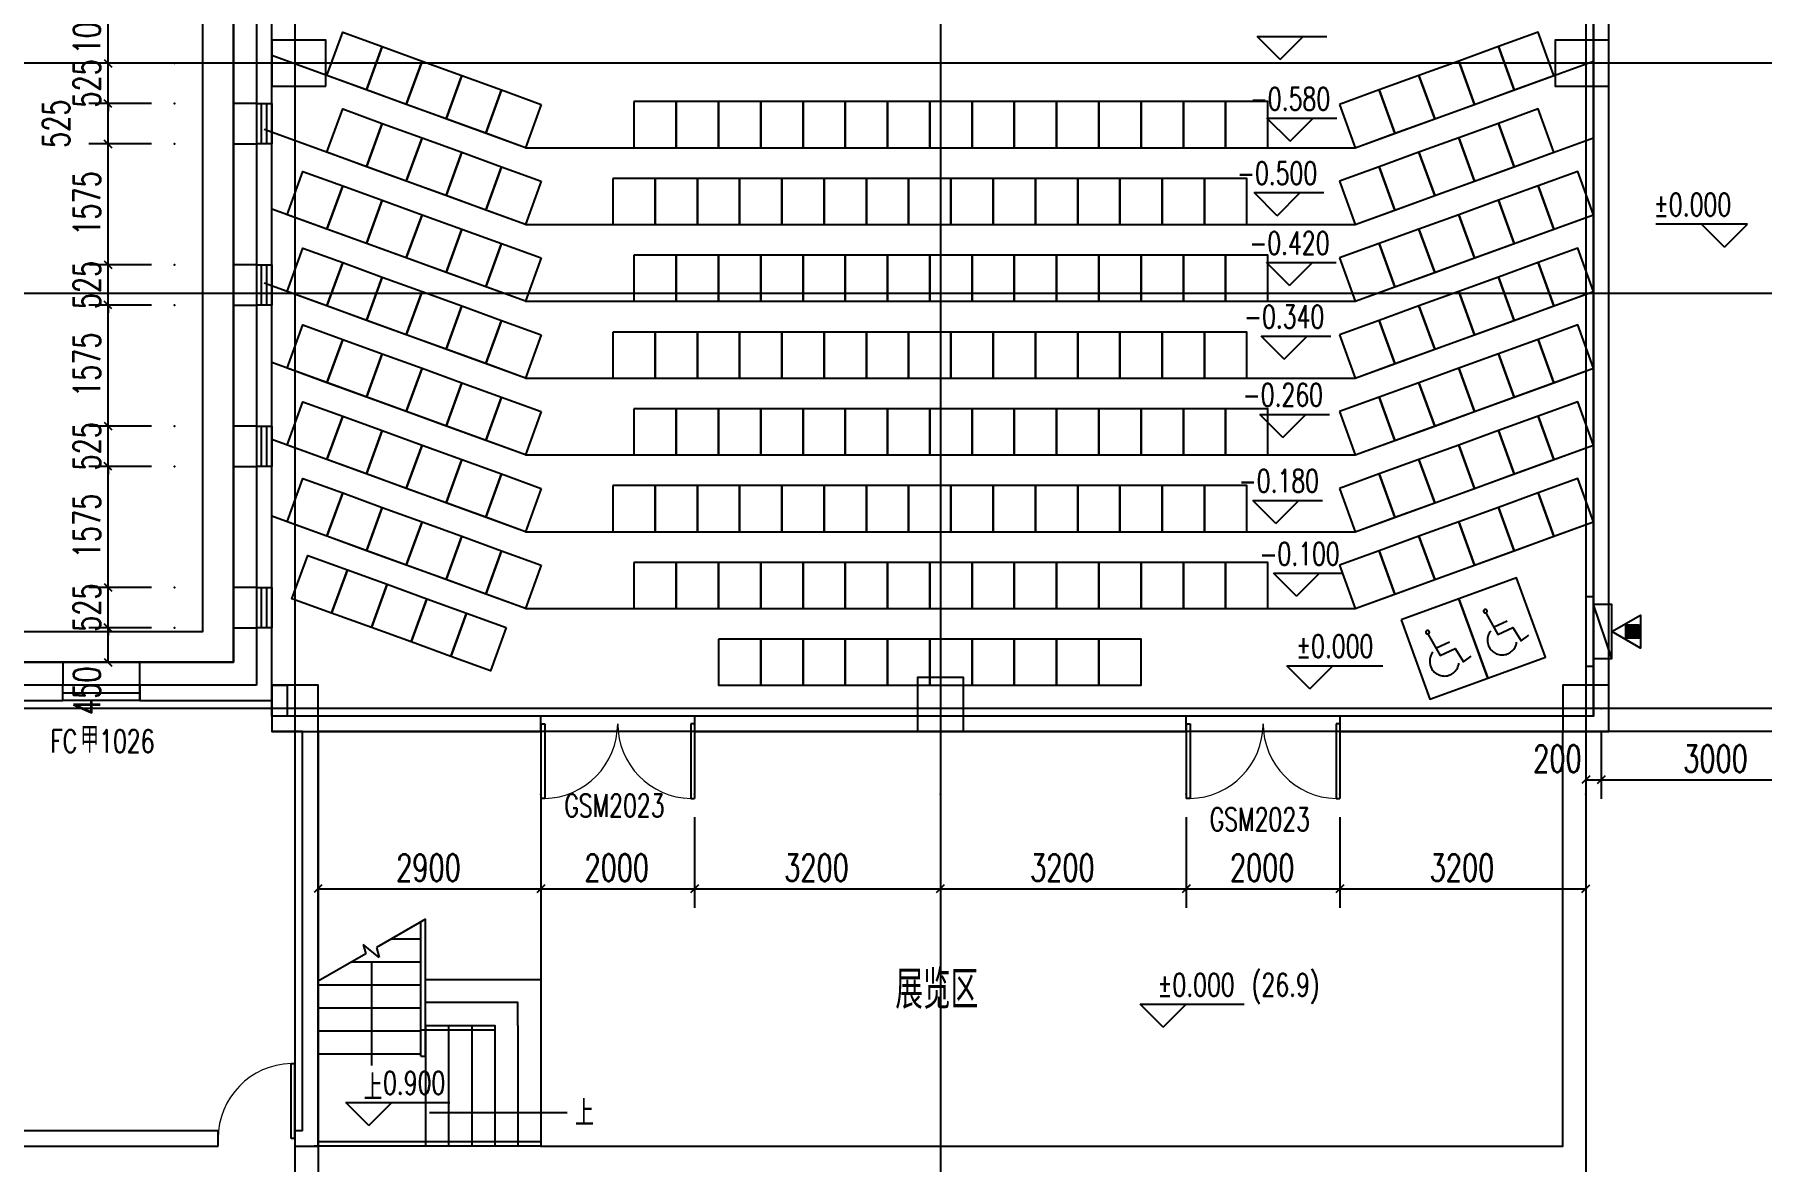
# Model space of a CAD drawing. Header units: inches. Extents: x -867 to 118033, y 723948 to 808048.
# Drawn here: x 55394 to 77869, y 747059 to 761733 of the extents above; entities that cross this region are included whole.
import ezdxf

# ---------------------------------------------------------------- set-up
doc = ezdxf.new("R2010")
doc.units = ezdxf.units.IN
doc.header["$MEASUREMENT"] = 0
for name, color, linetype in [('0-一般装修部位', 10, 'Continuous'), ('0-幕墙线', 10, 'Continuous'), ('0-重点装修部位', 10, 'Continuous'), ('COLUMN', 10, 'Continuous'), ('DIM_ELEV', 10, 'Continuous'), ('DIM_SYMB', 10, 'Continuous'), ('DOOR_FIRE', 10, 'Continuous'), ('DOOR_FIRE_TEXT', 10, 'Continuous'), ('DOTE', 10, 'Continuous'), ('FU', 10, 'Continuous'), ('PUB_DIM', 10, 'Continuous'), ('PUB_HATCH', 10, 'Continuous'), ('PUB_TEXT', 10, 'Continuous'), ('S-XIAO', 10, 'Continuous'), ('STAIR', 10, 'Continuous'), ('WALL', 10, 'Continuous'), ('WINDOW', 10, 'Continuous'), ('排水', 10, 'Continuous')]:
    doc.layers.add(name, color=color, linetype=linetype)
doc.styles.add('_TCH_DIM', font='SIMPLEX', dxfattribs={"bigfont": 'GBCBIG'})
doc.styles.add('_TCH_WINDOW', font='SIMPLEX', dxfattribs={"bigfont": 'GBCBIG'})
doc.styles.add('DIM_FONT', font='SIMPLEX', dxfattribs={"width": 0.7, "bigfont": 'GBCBIG'})

# ---------------------------------------------------------------- blocks, each defined once
blk = doc.blocks.new('F1_ACAD_FMEBLOCK8')
at = {"layer": 'PUB_HATCH', "color": 8}
for points in [[(425, -7475), (425, -6875), (-275, -6875), (-275, -7475)], [(17125, -7475), (17125, -6875), (16425, -6875), (16425, -7475)], [(325, -15875), (325, -15275), (-275, -15275), (-275, -15875)], [(8725, -15875), (8725, -15175), (8125, -15175), (8125, -15875)], [(17125, -15875), (17125, -15275), (16525, -15275), (16525, -15875)]]:
    blk.add_lwpolyline(points, close=True, dxfattribs=at)

msp = doc.modelspace()

# ---------------------------------------------------------------- linework, layer by layer
at = {"layer": '0-一般装修部位', "color": 3}
msp.add_lwpolyline([(24983, 786259), (75883, 786259), (75883, 788009), (78883, 788009), (78883, 790759), (78883, 795259), (83683, 795259), (83683, 794659), (84083, 794659), (84083, 788119), (80283, 788119), (80283, 786459), (78683, 786459), (78683, 752659), (75883, 752659), (75883, 770059), (75583, 770059), (75583, 784259), (36683, 784259), (36683, 769659), (33883, 769659), (33883, 784259), (24983, 784259), (24983, 786259)], dxfattribs=at)
at = {"layer": '0-幕墙线', "color": 31}
for points in [[(58283, 760834), (57983, 760834), (57983, 762409), (58283, 762409)], [(58283, 758734), (57983, 758734), (57983, 760309), (58283, 760309)], [(58283, 756634), (57983, 756634), (57983, 758209), (58283, 758209)], [(58283, 754534), (57983, 754534), (57983, 756109), (58283, 756109)], [(56763, 753259), (56763, 753559), (57983, 753559), (57983, 754009), (58283, 754009)], [(55083, 753259), (55083, 753559), (55763, 753559), (55763, 753259)]]:
    msp.add_lwpolyline(points, dxfattribs=at)
at = {"layer": '0-重点装修部位', "color": 1}
msp.add_lwpolyline([(58483, 769859), (75683, 769859), (75683, 752859), (58483, 752859)], close=True, dxfattribs=at)
msp.add_lwpolyline([(75483, 744859), (78683, 744859), (78683, 752659), (59083, 752659), (59083, 744859), (67283, 744859), (67283, 740159), (75483, 740159), (75483, 744859)], dxfattribs=at)
at = {"layer": 'COLUMN', "color": 2, "ltscale": 3}
for points in [[(59183, 761059), (59183, 761659), (58483, 761659), (58483, 761059)], [(75883, 761059), (75883, 761659), (75183, 761659), (75183, 761059)], [(67483, 752659), (67483, 753359), (66883, 753359), (66883, 752659)], [(59083, 752659), (59083, 753259), (58483, 753259), (58483, 752659)], [(75883, 752659), (75883, 753259), (75283, 753259), (75283, 752659)]]:
    msp.add_lwpolyline(points, close=True, dxfattribs=at)
at = {"layer": 'DIM_ELEV', "color": 3}
for p, q in [((71305, 761707), (72213, 761707)), ((71605, 761407), (71305, 761707)), ((71605, 761407), (71905, 761707)), ((71733, 760342), (71433, 760642)), ((71433, 760642), (72341, 760642)), ((71733, 760342), (72033, 760642)), ((71265, 759674), (72173, 759674)), ((71565, 759374), (71265, 759674)), ((71565, 759374), (71865, 759674)), ((77689, 759264), (76496, 759264)), ((77389, 758964), (77089, 759264)), ((77389, 758964), (77689, 759264)), ((71425, 758764), (72333, 758764)), ((71725, 758464), (71425, 758764)), ((71725, 758464), (72025, 758764)), ((71357, 757805), (72265, 757805)), ((71657, 757505), (71357, 757805)), ((71657, 757505), (71957, 757805)), ((71640, 756487), (71340, 756787)), ((71340, 756787), (72248, 756787)), ((71640, 756487), (71940, 756787)), ((71548, 755367), (71248, 755667)), ((71248, 755667), (72156, 755667)), ((71548, 755367), (71848, 755667)), ((71518, 754718), (72426, 754718)), ((71818, 754418), (71518, 754718)), ((71818, 754418), (72118, 754718)), ((71691, 753514), (72940, 753514)), ((71991, 753214), (71691, 753514)), ((71991, 753214), (72291, 753514)), ((69781, 749106), (71135, 749106)), ((70081, 748806), (69781, 749106)), ((70081, 748806), (70381, 749106)), ((59745, 747528), (59445, 747828)), ((59445, 747828), (60799, 747828)), ((59745, 747528), (60045, 747828))]:
    msp.add_line(p, q, dxfattribs=at)
at = {"layer": 'DIM_SYMB', "color": 3}
for points in [[(59783, 748309), (59783, 749359), (59783, 749659)], [(62324, 747694), (60833, 747694), (60533, 747694)]]:
    msp.add_lwpolyline(points, dxfattribs=at)
at = {"layer": 'DOOR_FIRE', "color": 4}
for p, q in [((56763, 753259), (55763, 753259)), ((55763, 753059), (55763, 753259)), ((55763, 753159), (56763, 753159)), ((56763, 753059), (56763, 753259)), ((56763, 753059), (55763, 753059))]:
    msp.add_line(p, q, dxfattribs=at)
at = {"layer": 'DOOR_FIRE', "color": 7, "lineweight": 13}
for centre, start, end in [((62008, 752759), 271.4693, 360), ((63958, 752759), 180, 268.5307), ((70408, 752759), 271.4693, 360), ((72358, 752759), 180, 268.5307), ((58758, 747359), 91.4693, 180)]:
    msp.add_arc(centre, 975, start, end, dxfattribs=at)
at = {"layer": 'DOTE', "color": 26, "ltscale": 1000}
for p, q in [((58783, 803674), (58783, 730735)), ((67183, 803674), (67183, 730735)), ((75583, 803674), (75583, 730735)), ((99592, 761359), (18734, 761359)), ((99592, 758359), (18734, 758359)), ((99592, 752959), (18734, 752959)), ((99592, 752959), (18734, 752959))]:
    msp.add_line(p, q, dxfattribs=at)
at = {"layer": 'FU', "color": 8}
for p, q in [((74392, 754021, 0), (74560, 754098, 0)), ((73640, 753747, 0), (73808, 753825, 0))]:
    msp.add_line(p, q, dxfattribs=at)
for points in [[(59920, 761575), (59715, 761011), (59198, 761199), (59404, 761763)], [(74445, 761575), (74650, 761011), (75167, 761199), (74962, 761763)], [(60437, 761387), (60232, 760823), (59715, 761011), (59920, 761575)], [(73928, 761387), (74133, 760823), (74650, 761011), (74445, 761575)], [(60954, 761199), (60749, 760635), (60232, 760823), (60437, 761387)], [(73411, 761199), (73616, 760635), (74133, 760823), (73928, 761387)], [(61471, 761011), (61266, 760447), (60749, 760635), (60954, 761199)], [(61988, 760823), (61783, 760259), (61266, 760447), (61471, 761011)], [(72377, 760823), (72583, 760259), (73099, 760447), (72894, 761011)], [(72894, 761011), (73099, 760447), (73616, 760635), (73411, 761199)], [(63195, 760859), (63195, 760259), (63745, 760259), (63745, 760859)], [(63745, 760859), (63745, 760259), (64295, 760259), (64295, 760859)], [(64295, 760859), (64295, 760259), (64845, 760259), (64845, 760859)], [(64845, 760859), (64845, 760259), (65395, 760259), (65395, 760859)], [(65395, 760859), (65395, 760259), (65945, 760259), (65945, 760859)], [(65945, 760859), (65945, 760259), (66495, 760259), (66495, 760859)], [(66495, 760859), (66495, 760259), (67045, 760259), (67045, 760859)], [(67045, 760859), (67045, 760259), (67595, 760259), (67595, 760859)], [(67595, 760859), (67595, 760259), (68145, 760259), (68145, 760859)], [(68145, 760859), (68145, 760259), (68695, 760259), (68695, 760859)], [(68695, 760859), (68695, 760259), (69245, 760259), (69245, 760859)], [(69245, 760859), (69245, 760259), (69795, 760259), (69795, 760859)], [(69795, 760859), (69795, 760259), (70345, 760259), (70345, 760859)], [(70345, 760859), (70345, 760259), (70895, 760259), (70895, 760859)], [(70895, 760859), (70895, 760259), (71445, 760259), (71445, 760859)], [(59920, 760575), (59715, 760011), (59198, 760199), (59404, 760763)], [(60437, 760387), (60232, 759823), (59715, 760011), (59920, 760575)], [(73928, 760387), (74133, 759823), (74650, 760011), (74445, 760575)], [(74445, 760575), (74650, 760011), (75167, 760199), (74962, 760763)], [(60954, 760199), (60749, 759635), (60232, 759823), (60437, 760387)], [(73411, 760199), (73616, 759635), (74133, 759823), (73928, 760387)], [(61471, 760011), (61266, 759447), (60749, 759635), (60954, 760199)], [(72894, 760011), (73099, 759447), (73616, 759635), (73411, 760199)], [(59404, 759763), (59198, 759199), (58682, 759387), (58887, 759951)], [(61988, 759823), (61783, 759259), (61266, 759447), (61471, 760011)], [(72377, 759823), (72583, 759259), (73099, 759447), (72894, 760011)], [(74962, 759763), (75167, 759199), (75684, 759387), (75478, 759951)], [(59920, 759575), (59715, 759011), (59198, 759199), (59404, 759763)], [(62920, 759859), (62920, 759259), (63470, 759259), (63470, 759859)], [(63470, 759859), (63470, 759259), (64020, 759259), (64020, 759859)], [(64020, 759859), (64020, 759259), (64570, 759259), (64570, 759859)], [(64570, 759859), (64570, 759259), (65120, 759259), (65120, 759859)], [(65120, 759859), (65120, 759259), (65670, 759259), (65670, 759859)], [(65670, 759859), (65670, 759259), (66220, 759259), (66220, 759859)], [(66220, 759859), (66220, 759259), (66770, 759259), (66770, 759859)], [(66770, 759859), (66770, 759259), (67320, 759259), (67320, 759859)], [(67320, 759859), (67320, 759259), (67870, 759259), (67870, 759859)], [(67870, 759859), (67870, 759259), (68420, 759259), (68420, 759859)], [(68420, 759859), (68420, 759259), (68970, 759259), (68970, 759859)], [(68970, 759859), (68970, 759259), (69520, 759259), (69520, 759859)], [(69520, 759859), (69520, 759259), (70070, 759259), (70070, 759859)], [(70070, 759859), (70070, 759259), (70620, 759259), (70620, 759859)], [(70620, 759859), (70620, 759259), (71170, 759259), (71170, 759859)], [(74445, 759575), (74650, 759011), (75167, 759199), (74962, 759763)], [(60437, 759387), (60232, 758823), (59715, 759011), (59920, 759575)], [(73928, 759387), (74133, 758823), (74650, 759011), (74445, 759575)], [(60954, 759199), (60749, 758635), (60232, 758823), (60437, 759387)], [(73411, 759199), (73616, 758635), (74133, 758823), (73928, 759387)], [(61471, 759011), (61266, 758447), (60749, 758635), (60954, 759199)], [(61988, 758823), (61783, 758259), (61266, 758447), (61471, 759011)], [(72377, 758823), (72583, 758259), (73099, 758447), (72894, 759011)], [(72894, 759011), (73099, 758447), (73616, 758635), (73411, 759199)], [(59404, 758763), (59198, 758199), (58682, 758387), (58887, 758951)], [(59920, 758575), (59715, 758011), (59198, 758199), (59404, 758763)], [(63195, 758859), (63195, 758259), (63745, 758259), (63745, 758859)], [(63745, 758859), (63745, 758259), (64295, 758259), (64295, 758859)], [(64295, 758859), (64295, 758259), (64845, 758259), (64845, 758859)], [(64845, 758859), (64845, 758259), (65395, 758259), (65395, 758859)], [(65395, 758859), (65395, 758259), (65945, 758259), (65945, 758859)], [(65945, 758859), (65945, 758259), (66495, 758259), (66495, 758859)], [(66495, 758859), (66495, 758259), (67045, 758259), (67045, 758859)], [(67045, 758859), (67045, 758259), (67595, 758259), (67595, 758859)], [(67595, 758859), (67595, 758259), (68145, 758259), (68145, 758859)], [(68145, 758859), (68145, 758259), (68695, 758259), (68695, 758859)], [(68695, 758859), (68695, 758259), (69245, 758259), (69245, 758859)], [(69245, 758859), (69245, 758259), (69795, 758259), (69795, 758859)], [(69795, 758859), (69795, 758259), (70345, 758259), (70345, 758859)], [(70345, 758859), (70345, 758259), (70895, 758259), (70895, 758859)], [(70895, 758859), (70895, 758259), (71445, 758259), (71445, 758859)], [(74445, 758575), (74650, 758011), (75167, 758199), (74962, 758763)], [(74962, 758763), (75167, 758199), (75684, 758387), (75478, 758951)], [(60437, 758387), (60232, 757823), (59715, 758011), (59920, 758575)], [(73928, 758387), (74133, 757823), (74650, 758011), (74445, 758575)], [(60954, 758199), (60749, 757635), (60232, 757823), (60437, 758387)], [(73411, 758199), (73616, 757635), (74133, 757823), (73928, 758387)], [(61471, 758011), (61266, 757447), (60749, 757635), (60954, 758199)], [(72894, 758011), (73099, 757447), (73616, 757635), (73411, 758199)], [(59404, 757763), (59198, 757199), (58682, 757387), (58887, 757951)], [(61988, 757823), (61783, 757259), (61266, 757447), (61471, 758011)], [(62920, 757859), (62920, 757259), (63470, 757259), (63470, 757859)], [(63470, 757859), (63470, 757259), (64020, 757259), (64020, 757859)], [(64020, 757859), (64020, 757259), (64570, 757259), (64570, 757859)], [(64570, 757859), (64570, 757259), (65120, 757259), (65120, 757859)], [(65120, 757859), (65120, 757259), (65670, 757259), (65670, 757859)], [(65670, 757859), (65670, 757259), (66220, 757259), (66220, 757859)], [(66220, 757859), (66220, 757259), (66770, 757259), (66770, 757859)], [(66770, 757859), (66770, 757259), (67320, 757259), (67320, 757859)], [(67320, 757859), (67320, 757259), (67870, 757259), (67870, 757859)], [(67870, 757859), (67870, 757259), (68420, 757259), (68420, 757859)], [(68420, 757859), (68420, 757259), (68970, 757259), (68970, 757859)], [(68970, 757859), (68970, 757259), (69520, 757259), (69520, 757859)], [(69520, 757859), (69520, 757259), (70070, 757259), (70070, 757859)], [(70070, 757859), (70070, 757259), (70620, 757259), (70620, 757859)], [(70620, 757859), (70620, 757259), (71170, 757259), (71170, 757859)], [(72377, 757823), (72583, 757259), (73099, 757447), (72894, 758011)], [(74962, 757763), (75167, 757199), (75684, 757387), (75478, 757951)], [(59920, 757575), (59715, 757011), (59198, 757199), (59404, 757763)], [(74445, 757575), (74650, 757011), (75167, 757199), (74962, 757763)], [(60437, 757387), (60232, 756823), (59715, 757011), (59920, 757575)], [(73928, 757387), (74133, 756823), (74650, 757011), (74445, 757575)], [(60954, 757199), (60749, 756635), (60232, 756823), (60437, 757387)], [(61471, 757011), (61266, 756447), (60749, 756635), (60954, 757199)], [(72894, 757011), (73099, 756447), (73616, 756635), (73411, 757199)], [(73411, 757199), (73616, 756635), (74133, 756823), (73928, 757387)], [(61988, 756823), (61783, 756259), (61266, 756447), (61471, 757011)], [(72377, 756823), (72583, 756259), (73099, 756447), (72894, 757011)], [(59404, 756763), (59198, 756199), (58682, 756387), (58887, 756951)], [(59920, 756575), (59715, 756011), (59198, 756199), (59404, 756763)], [(63195, 756859), (63195, 756259), (63745, 756259), (63745, 756859)], [(63745, 756859), (63745, 756259), (64295, 756259), (64295, 756859)], [(64295, 756859), (64295, 756259), (64845, 756259), (64845, 756859)], [(64845, 756859), (64845, 756259), (65395, 756259), (65395, 756859)], [(65395, 756859), (65395, 756259), (65945, 756259), (65945, 756859)], [(65945, 756859), (65945, 756259), (66495, 756259), (66495, 756859)], [(66495, 756859), (66495, 756259), (67045, 756259), (67045, 756859)], [(67045, 756859), (67045, 756259), (67595, 756259), (67595, 756859)], [(67595, 756859), (67595, 756259), (68145, 756259), (68145, 756859)], [(68145, 756859), (68145, 756259), (68695, 756259), (68695, 756859)], [(68695, 756859), (68695, 756259), (69245, 756259), (69245, 756859)], [(69245, 756859), (69245, 756259), (69795, 756259), (69795, 756859)], [(69795, 756859), (69795, 756259), (70345, 756259), (70345, 756859)], [(70345, 756859), (70345, 756259), (70895, 756259), (70895, 756859)], [(70895, 756859), (70895, 756259), (71445, 756259), (71445, 756859)], [(74445, 756575), (74650, 756011), (75167, 756199), (74962, 756763)], [(74962, 756763), (75167, 756199), (75684, 756387), (75478, 756951)], [(60437, 756387), (60232, 755823), (59715, 756011), (59920, 756575)], [(73928, 756387), (74133, 755823), (74650, 756011), (74445, 756575)], [(60954, 756199), (60749, 755635), (60232, 755823), (60437, 756387)], [(73411, 756199), (73616, 755635), (74133, 755823), (73928, 756387)], [(61471, 756011), (61266, 755447), (60749, 755635), (60954, 756199)], [(72894, 756011), (73099, 755447), (73616, 755635), (73411, 756199)], [(59404, 755763), (59198, 755199), (58682, 755387), (58887, 755951)], [(61988, 755823), (61783, 755259), (61266, 755447), (61471, 756011)], [(62920, 755859), (62920, 755259), (63470, 755259), (63470, 755859)], [(63470, 755859), (63470, 755259), (64020, 755259), (64020, 755859)], [(64020, 755859), (64020, 755259), (64570, 755259), (64570, 755859)], [(64570, 755859), (64570, 755259), (65120, 755259), (65120, 755859)], [(65120, 755859), (65120, 755259), (65670, 755259), (65670, 755859)], [(65670, 755859), (65670, 755259), (66220, 755259), (66220, 755859)], [(66220, 755859), (66220, 755259), (66770, 755259), (66770, 755859)], [(66770, 755859), (66770, 755259), (67320, 755259), (67320, 755859)], [(67320, 755859), (67320, 755259), (67870, 755259), (67870, 755859)], [(67870, 755859), (67870, 755259), (68420, 755259), (68420, 755859)], [(68420, 755859), (68420, 755259), (68970, 755259), (68970, 755859)], [(68970, 755859), (68970, 755259), (69520, 755259), (69520, 755859)], [(69520, 755859), (69520, 755259), (70070, 755259), (70070, 755859)], [(70070, 755859), (70070, 755259), (70620, 755259), (70620, 755859)], [(70620, 755859), (70620, 755259), (71170, 755259), (71170, 755859)], [(72377, 755823), (72583, 755259), (73099, 755447), (72894, 756011)], [(74962, 755763), (75167, 755199), (75684, 755387), (75478, 755951)], [(59920, 755575), (59715, 755011), (59198, 755199), (59404, 755763)], [(74445, 755575), (74650, 755011), (75167, 755199), (74962, 755763)], [(60437, 755387), (60232, 754823), (59715, 755011), (59920, 755575)], [(60954, 755199), (60749, 754635), (60232, 754823), (60437, 755387)], [(73411, 755199), (73616, 754635), (74133, 754823), (73928, 755387)], [(73928, 755387), (74133, 754823), (74650, 755011), (74445, 755575)], [(61471, 755011), (61266, 754447), (60749, 754635), (60954, 755199)], [(72894, 755011), (73099, 754447), (73616, 754635), (73411, 755199)], [(59466, 754763), (59260, 754199), (58744, 754387), (58949, 754951)], [(61988, 754823), (61783, 754259), (61266, 754447), (61471, 755011)], [(72377, 754823), (72583, 754259), (73099, 754447), (72894, 755011)], [(59982, 754575), (59777, 754011), (59260, 754199), (59466, 754763)], [(63195, 754859), (63195, 754259), (63745, 754259), (63745, 754859)], [(63745, 754859), (63745, 754259), (64295, 754259), (64295, 754859)], [(64295, 754859), (64295, 754259), (64845, 754259), (64845, 754859)], [(64845, 754859), (64845, 754259), (65395, 754259), (65395, 754859)], [(65395, 754859), (65395, 754259), (65945, 754259), (65945, 754859)], [(65945, 754859), (65945, 754259), (66495, 754259), (66495, 754859)], [(66495, 754859), (66495, 754259), (67045, 754259), (67045, 754859)], [(67045, 754859), (67045, 754259), (67595, 754259), (67595, 754859)], [(67595, 754859), (67595, 754259), (68145, 754259), (68145, 754859)], [(68145, 754859), (68145, 754259), (68695, 754259), (68695, 754859)], [(68695, 754859), (68695, 754259), (69245, 754259), (69245, 754859)], [(69245, 754859), (69245, 754259), (69795, 754259), (69795, 754859)], [(69795, 754859), (69795, 754259), (70345, 754259), (70345, 754859)], [(70345, 754859), (70345, 754259), (70895, 754259), (70895, 754859)], [(70895, 754859), (70895, 754259), (71445, 754259), (71445, 754859)], [(60499, 754387), (60294, 753823), (59777, 754011), (59982, 754575)], [(73930, 754386), (74306, 753352), (75058, 753626), (74681, 754659)], [(61016, 754199), (60811, 753635), (60294, 753823), (60499, 754387)], [(73178, 754112), (73554, 753079), (74306, 753352), (73930, 754386)], [(61533, 754011), (61328, 753447), (60811, 753635), (61016, 754199)], [(64295, 753859), (64295, 753259), (64845, 753259), (64845, 753859)], [(64845, 753859), (64845, 753259), (65395, 753259), (65395, 753859)], [(65395, 753859), (65395, 753259), (65945, 753259), (65945, 753859)], [(65945, 753859), (65945, 753259), (66495, 753259), (66495, 753859)], [(66495, 753859), (66495, 753259), (67045, 753259), (67045, 753859)], [(67045, 753859), (67045, 753259), (67595, 753259), (67595, 753859)], [(67595, 753859), (67595, 753259), (68145, 753259), (68145, 753859)], [(68145, 753859), (68145, 753259), (68695, 753259), (68695, 753859)], [(68695, 753859), (68695, 753259), (69245, 753259), (69245, 753859)], [(69245, 753859), (69245, 753259), (69795, 753259), (69795, 753859)]]:
    msp.add_lwpolyline(points, close=True, dxfattribs=at)
for points in [[(74255, 754214, 0), (74256, 754212, 0), (74257, 754211, 0), (74258, 754209, 0), (74260, 754207, 0), (74261, 754206, 0), (74263, 754205, 0), (74264, 754204, 0), (74266, 754203, 0), (74268, 754202, 0), (74270, 754202, 0), (74272, 754201, 0), (74274, 754201, 0), (74276, 754201, 0), (74278, 754201, 0), (74280, 754201, 0), (74282, 754202, 0), (74283, 754202, 0), (74285, 754203, 0), (74287, 754204, 0), (74289, 754205, 0), (74290, 754206, 0), (74292, 754207, 0), (74293, 754209, 0), (74294, 754210, 0), (74295, 754212, 0), (74296, 754214, 0), (74297, 754216, 0), (74298, 754218, 0), (74298, 754220, 0), (74298, 754222, 0), (74298, 754224, 0), (74298, 754226, 0), (74298, 754227, 0), (74298, 754229, 0), (74297, 754231, 0), (74296, 754233, 0), (74295, 754235, 0), (74294, 754237, 0), (74293, 754238, 0), (74292, 754240, 0), (74290, 754241, 0), (74289, 754242, 0), (74287, 754243, 0), (74285, 754244, 0), (74283, 754245, 0), (74282, 754246, 0), (74280, 754246, 0), (74278, 754246, 0), (74276, 754246, 0), (74274, 754246, 0), (74272, 754246, 0), (74270, 754246, 0), (74268, 754245, 0), (74266, 754244, 0), (74264, 754243, 0), (74263, 754242, 0), (74261, 754241, 0), (74260, 754240, 0), (74258, 754238, 0), (74257, 754237, 0), (74256, 754235, 0), (74255, 754233, 0), (74254, 754231, 0), (74254, 754229, 0), (74253, 754228, 0), (74253, 754226, 0), (74253, 754224, 0), (74253, 754222, 0), (74253, 754220, 0), (74254, 754218, 0), (74254, 754216, 0)], [(73503, 753940, 0), (73504, 753939, 0), (73505, 753937, 0), (73506, 753935, 0), (73508, 753934, 0), (73509, 753933, 0), (73511, 753931, 0), (73512, 753930, 0), (73514, 753929, 0), (73516, 753929, 0), (73518, 753928, 0), (73520, 753928, 0), (73522, 753927, 0), (73524, 753927, 0), (73526, 753927, 0), (73528, 753928, 0), (73530, 753928, 0), (73532, 753929, 0), (73533, 753929, 0), (73535, 753930, 0), (73537, 753931, 0), (73539, 753932, 0), (73540, 753934, 0), (73541, 753935, 0), (73543, 753937, 0), (73544, 753939, 0), (73545, 753940, 0), (73545, 753942, 0), (73546, 753944, 0), (73546, 753946, 0), (73547, 753948, 0), (73547, 753950, 0), (73547, 753952, 0), (73546, 753954, 0), (73546, 753956, 0), (73545, 753958, 0), (73545, 753960, 0), (73544, 753961, 0), (73543, 753963, 0), (73541, 753965, 0), (73540, 753966, 0), (73539, 753967, 0), (73537, 753969, 0), (73535, 753970, 0), (73534, 753971, 0), (73532, 753971, 0), (73530, 753972, 0), (73528, 753972, 0), (73526, 753973, 0), (73524, 753973, 0), (73522, 753973, 0), (73520, 753972, 0), (73518, 753972, 0), (73516, 753971, 0), (73514, 753971, 0), (73513, 753970, 0), (73511, 753969, 0), (73509, 753967, 0), (73508, 753966, 0), (73506, 753965, 0), (73505, 753963, 0), (73504, 753961, 0), (73503, 753960, 0), (73502, 753958, 0), (73502, 753956, 0), (73501, 753954, 0), (73501, 753952, 0), (73501, 753950, 0), (73501, 753948, 0), (73501, 753946, 0), (73502, 753944, 0), (73502, 753942, 0)]]:
    msp.add_polyline3d(points, close=True, dxfattribs=at)
for points in [[(74284, 754192, 0), (74438, 753921, 0), (74634, 754013, 0), (74741, 753840, 0), (74841, 753913, 0)], [(73532, 753919, 0), (73686, 753648, 0), (73883, 753739, 0), (73989, 753566, 0), (74089, 753640, 0)], [(74345, 753965, 0), (74335, 753951, 0), (74326, 753937, 0), (74319, 753922, 0), (74313, 753906, 0), (74308, 753890, 0), (74305, 753874, 0), (74303, 753857, 0), (74303, 753840, 0), (74304, 753824, 0), (74306, 753807, 0), (74310, 753791, 0), (74316, 753775, 0), (74323, 753759, 0), (74331, 753745, 0), (74340, 753731, 0), (74351, 753718, 0), (74362, 753706, 0), (74375, 753695, 0), (74389, 753685, 0), (74403, 753677, 0), (74418, 753669, 0), (74434, 753663, 0), (74450, 753659, 0), (74467, 753656, 0), (74483, 753654, 0), (74500, 753654, 0), (74517, 753655, 0), (74533, 753658, 0), (74550, 753662, 0), (74565, 753668, 0), (74581, 753675, 0), (74595, 753683, 0), (74609, 753693, 0), (74622, 753704, 0), (74634, 753715, 0), (74644, 753728, 0), (74654, 753742, 0), (74662, 753757, 0), (74670, 753772, 0), (74675, 753788, 0), (74680, 753804, 0), (74682, 753820, 0)], [(73593, 753691, 0), (73583, 753678, 0), (73575, 753663, 0), (73567, 753648, 0), (73561, 753633, 0), (73556, 753617, 0), (73553, 753600, 0), (73551, 753583, 0), (73551, 753567, 0), (73552, 753550, 0), (73555, 753533, 0), (73559, 753517, 0), (73564, 753501, 0), (73571, 753486, 0), (73579, 753471, 0), (73588, 753457, 0), (73599, 753444, 0), (73611, 753432, 0), (73623, 753421, 0), (73637, 753411, 0), (73651, 753403, 0), (73666, 753396, 0), (73682, 753390, 0), (73698, 753385, 0), (73715, 753382, 0), (73731, 753381, 0), (73748, 753380, 0), (73765, 753382, 0), (73782, 753384, 0), (73798, 753389, 0), (73814, 753394, 0), (73829, 753401, 0), (73843, 753410, 0), (73857, 753419, 0), (73870, 753430, 0), (73882, 753442, 0), (73893, 753455, 0), (73902, 753468, 0), (73911, 753483, 0), (73918, 753498, 0), (73923, 753514, 0), (73928, 753530, 0), (73931, 753547, 0)]]:
    msp.add_polyline3d(points, dxfattribs=at)
at = {"layer": 'PUB_DIM', "color": 3, "lineweight": -2}
for p, q in [((56350, 761359), (56350, 762409)), ((56350, 761359), (56350, 761459)), ((56916, 761359), (56100, 761359)), ((56916, 761359), (56100, 761359)), ((56350, 760834), (56350, 761359)), ((56916, 760834), (56100, 760834)), ((56916, 760834), (56100, 760834)), ((56350, 760834), (56350, 760734)), ((56350, 760309), (56350, 760834)), ((56916, 760309), (56100, 760309)), ((56916, 760309), (56100, 760309)), ((56350, 758734), (56350, 760309)), ((56350, 758734), (56350, 758834)), ((56916, 758734), (56100, 758734)), ((56916, 758734), (56100, 758734)), ((56350, 758209), (56350, 758734)), ((56916, 758209), (56100, 758209)), ((56916, 758209), (56100, 758209)), ((56350, 758209), (56350, 758109)), ((56350, 756634), (56350, 758209)), ((56350, 756634), (56350, 756734)), ((56916, 756634), (56100, 756634)), ((56916, 756634), (56100, 756634)), ((56350, 756109), (56350, 756634)), ((56916, 756109), (56100, 756109)), ((56916, 756109), (56100, 756109)), ((56350, 756109), (56350, 756009)), ((56350, 754534), (56350, 756109)), ((56916, 754534), (56100, 754534)), ((56916, 754534), (56100, 754534)), ((56350, 754534), (56350, 754634)), ((56350, 754009), (56350, 754534)), ((56916, 754009), (56100, 754009)), ((56916, 754009), (56100, 754009)), ((56350, 753559), (56350, 754009)), ((56350, 754009), (56350, 753909)), ((56916, 753559), (56100, 753559)), ((75583, 752659), (75583, 751780)), ((75783, 752659), (75783, 751780)), ((75783, 752659), (75783, 751780)), ((75583, 752030), (75783, 752030)), ((75783, 752030), (78783, 752030)), ((59083, 751543), (59083, 750360)), ((61983, 751543), (61983, 750360)), ((61983, 751543), (61983, 750360)), ((63983, 751543), (63983, 750360)), ((63983, 751543), (63983, 750360)), ((67183, 751543), (67183, 750360)), ((67183, 751543), (67183, 750360)), ((70383, 751543), (70383, 750360)), ((70383, 751543), (70383, 750360)), ((72383, 751543), (72383, 750360)), ((72383, 751543), (72383, 750360)), ((75583, 751543), (75583, 750360)), ((59083, 750610), (61983, 750610)), ((61983, 750610), (63983, 750610)), ((63983, 750610), (67183, 750610)), ((67183, 750610), (70383, 750610)), ((70383, 750610), (72383, 750610)), ((72383, 750610), (75583, 750610))]:
    msp.add_line(p, q, dxfattribs=at)
at = {"layer": 'PUB_DIM', "color": 3, "linetype": 'ByBlock'}
for p, q in [((56300, 761409), (56400, 761309)), ((56300, 761409), (56400, 761309)), ((56400, 760784), (56300, 760884)), ((56400, 760784), (56300, 760884)), ((56300, 760359), (56400, 760259)), ((56400, 760259), (56300, 760359)), ((56300, 758784), (56400, 758684)), ((56300, 758784), (56400, 758684)), ((56400, 758159), (56300, 758259)), ((56400, 758159), (56300, 758259)), ((56300, 756684), (56400, 756584)), ((56300, 756684), (56400, 756584)), ((56400, 756059), (56300, 756159)), ((56400, 756059), (56300, 756159)), ((56300, 754584), (56400, 754484)), ((56300, 754584), (56400, 754484)), ((56400, 753959), (56300, 754059)), ((56400, 753959), (56300, 754059)), ((56300, 753609), (56400, 753509)), ((75633, 752080), (75533, 751980)), ((75833, 752080), (75733, 751980)), ((75733, 751980), (75833, 752080)), ((59133, 750660), (59033, 750560)), ((62033, 750660), (61933, 750560)), ((61933, 750560), (62033, 750660)), ((63933, 750560), (64033, 750660)), ((64033, 750660), (63933, 750560)), ((67133, 750560), (67233, 750660)), ((67233, 750660), (67133, 750560)), ((70333, 750560), (70433, 750660)), ((70433, 750660), (70333, 750560)), ((72433, 750660), (72333, 750560)), ((72333, 750560), (72433, 750660)), ((75533, 750560), (75633, 750660))]:
    msp.add_line(p, q, dxfattribs=at)
at = {"layer": 'PUB_DIM', "color": 3}
for p in [(56350, 761359), (57216, 761359), (57216, 761359), (56350, 760834), (57216, 760834), (57216, 760834), (56350, 760309), (57216, 760309), (57216, 760309), (56350, 758734), (57216, 758734), (57216, 758734), (56350, 758209), (57216, 758209), (57216, 758209), (56350, 756634), (57216, 756634), (57216, 756634), (56350, 756109), (57216, 756109), (57216, 756109), (56350, 754534), (57216, 754534), (57216, 754534), (56350, 754009), (57216, 754009), (57216, 754009), (57216, 753559), (75583, 752959), (75783, 752959), (75783, 752959), (75783, 752030), (59083, 751843), (61983, 751843), (61983, 751843), (63983, 751843), (63983, 751843), (67183, 751843), (67183, 751843), (70383, 751843), (70383, 751843), (72383, 751843), (72383, 751843), (75583, 751843), (61983, 750610), (63983, 750610), (67183, 750610), (70383, 750610), (72383, 750610), (75583, 750610)]:
    msp.add_point(p, dxfattribs=at)
at = {"layer": 'PUB_HATCH', "color": 8}
msp.add_lwpolyline([(42083, 777559), (75283, 777559), (75283, 770359), (57983, 770359), (57983, 753559), (42083, 753559)], dxfattribs=at)
at = {"layer": 'S-XIAO', "color": 8}
for p, q in [((76249, 754047), (76102, 753899)), ((76136, 754047), (76102, 754012)), ((76278, 754047), (76102, 753871)), ((76221, 754047), (76102, 753927)), ((76193, 754047), (76102, 753956)), ((76164, 754047), (76102, 753984)), ((76278, 754018), (76130, 753871)), ((76278, 753990), (76158, 753871)), ((76278, 753962), (76186, 753871)), ((76278, 753934), (76215, 753871)), ((76278, 753905), (76243, 753871))]:
    msp.add_line(p, q, dxfattribs=at)
at = {"layer": 'S-XIAO', "color": 30}
msp.add_lwpolyline([(75683, 754409), (75583, 754409), (75583, 753509), (75683, 753509)], dxfattribs=at)
at = {"layer": 'S-XIAO', "color": 30, "linetype": 'Continuous'}
for points in [[(75683, 754309), (75683, 753609), (75923, 753609), (75923, 754309)], [(75683, 754309), (75683, 753609), (75923, 753609), (75683, 754309)]]:
    msp.add_lwpolyline(points, close=True, dxfattribs=at)
at = {"layer": 'S-XIAO', "color": 2}
for points in [[(75923, 753959), (76295, 754174), (76295, 753744)], [(76278, 754047), (76278, 753871), (76102, 753871), (76102, 754047)]]:
    msp.add_lwpolyline(points, close=True, dxfattribs=at)
at = {"layer": 'STAIR', "color": 3}
for p, q in [((61783, 760259), (58483, 761460)), ((72583, 760259), (75683, 761387)), ((61783, 759259), (58383, 760496)), ((72583, 759259), (75683, 760387)), ((61783, 760259), (72583, 760259)), ((61783, 758259), (58483, 759460)), ((61783, 759259), (72583, 759259)), ((72583, 758259), (75683, 759387)), ((61783, 757259), (58383, 758496)), ((72583, 757259), (75683, 758387)), ((61783, 758259), (72583, 758259)), ((61783, 756259), (58483, 757460)), ((61783, 757259), (72583, 757259)), ((72583, 756259), (75683, 757387)), ((61783, 755259), (58483, 756460)), ((72583, 755259), (75683, 756387)), ((61783, 756259), (72583, 756259)), ((61783, 754259), (58483, 755460)), ((72583, 754259), (75683, 755387)), ((61783, 755259), (72583, 755259)), ((61783, 754259), (72583, 754259)), ((60483, 750213), (59843, 749844)), ((60483, 748429), (60483, 750213)), ((60483, 748459), (60483, 750213)), ((60423, 748429), (60423, 750178)), ((59705, 749764), (59083, 749405)), ((59878, 749713), (59672, 749886)), ((59672, 749886), (59705, 749764)), ((59843, 749844), (59878, 749713)), ((60042, 749959), (60423, 749959)), ((59523, 749659), (60423, 749659)), ((59083, 748459), (59083, 749405)), ((59083, 749359), (60423, 749359)), ((59083, 749059), (60423, 749059)), ((59083, 748759), (60423, 748759)), ((60483, 748829), (60483, 747259)), ((60783, 748829), (60783, 747259)), ((61083, 748829), (61083, 747259)), ((61683, 748829), (61683, 747259)), ((59083, 748459), (60423, 748459)), ((60423, 748429), (60483, 748429)), ((59083, 747319), (61983, 747319))]:
    msp.add_line(p, q, dxfattribs=at)
at = {"layer": 'STAIR', "color": 3, "linetype": 'Continuous'}
msp.add_lwpolyline([(61983, 752659), (61983, 747259), (75283, 747259), (75283, 752659)], dxfattribs=at)
at = {"layer": 'STAIR', "color": 3}
for points in [[(60483, 749429), (61983, 749429), (61983, 747259), (59033, 747259)], [(61683, 748829), (61683, 749129), (60483, 749129)], [(61383, 748769), (60423, 748769), (60423, 748829)], [(60483, 748829), (61383, 748829), (61383, 747259)]]:
    msp.add_lwpolyline(points, dxfattribs=at)
at = {"layer": 'WALL', "color": 2}
for p, q in [((75683, 752859), (75683, 765159)), ((75883, 752659), (75883, 765259)), ((58283, 762409), (58283, 760834)), ((58483, 760834), (58483, 762409)), ((58283, 760834), (58483, 760834)), ((58483, 760309), (58283, 760309)), ((58283, 760309), (58283, 758734)), ((58483, 758734), (58483, 760309)), ((58283, 758734), (58483, 758734)), ((58283, 758209), (58283, 756634)), ((58483, 758209), (58283, 758209)), ((58483, 756634), (58483, 758209)), ((58283, 756634), (58483, 756634)), ((58483, 756109), (58283, 756109)), ((58283, 756109), (58283, 754534)), ((58483, 754534), (58483, 756109)), ((58283, 754534), (58483, 754534)), ((58483, 754009), (58283, 754009)), ((58283, 754009), (58283, 753259)), ((58483, 753259), (58483, 754009)), ((55763, 753259), (55083, 753259)), ((55763, 753059), (55763, 753259)), ((56763, 753259), (56763, 753059)), ((58283, 753259), (56763, 753259)), ((58483, 753259), (58683, 753259)), ((58683, 753259), (58683, 752859)), ((55083, 753059), (55763, 753059)), ((56763, 753059), (58383, 753059)), ((58383, 753059), (58483, 753059)), ((58483, 753059), (58483, 752659)), ((58983, 752859), (58683, 752859)), ((61983, 752859), (58983, 752859)), ((61983, 752659), (61983, 752859)), ((63983, 752859), (63983, 752659)), ((70383, 752859), (63983, 752859)), ((70383, 752659), (70383, 752859)), ((75683, 752859), (72383, 752859)), ((72383, 752859), (72383, 752659)), ((58883, 752659), (58483, 752659)), ((58883, 747459), (58883, 752659)), ((59083, 752659), (61983, 752659)), ((59083, 747259), (59083, 752659)), ((63983, 752659), (70383, 752659)), ((72383, 752659), (75883, 752659)), ((57783, 747459), (50483, 747459)), ((57783, 747259), (57783, 747459)), ((58883, 747459), (58783, 747459)), ((58783, 747459), (58783, 747259)), ((50383, 747259), (57783, 747259)), ((58783, 747259), (59083, 747259))]:
    msp.add_line(p, q, dxfattribs=at)
at = {"layer": 'WINDOW', "color": 7}
for p, q in [((58283, 760834), (58283, 760309)), ((58349, 760309), (58349, 760834)), ((58416, 760309), (58416, 760834)), ((58483, 760834), (58483, 760309)), ((58283, 758734), (58283, 758209)), ((58349, 758209), (58349, 758734)), ((58416, 758209), (58416, 758734)), ((58483, 758734), (58483, 758209)), ((58283, 756634), (58283, 756109)), ((58349, 756109), (58349, 756634)), ((58416, 756109), (58416, 756634)), ((58483, 756634), (58483, 756109)), ((58283, 754534), (58283, 754009)), ((58349, 754009), (58349, 754534)), ((58416, 754009), (58416, 754534)), ((58483, 754534), (58483, 754009)), ((61983, 752759), (61983, 751784)), ((61983, 752759), (62033, 752759)), ((62033, 752759), (62033, 751784)), ((63933, 752759), (63933, 751784)), ((63983, 752759), (63933, 752759)), ((63983, 752759), (63983, 751784)), ((70383, 752759), (70433, 752759)), ((70383, 752759), (70383, 751784)), ((70433, 752759), (70433, 751784)), ((72383, 752759), (72333, 752759)), ((72333, 752759), (72333, 751784)), ((72383, 752759), (72383, 751784)), ((62033, 751784), (61983, 751784)), ((63933, 751784), (63983, 751784)), ((70433, 751784), (70383, 751784)), ((72333, 751784), (72383, 751784)), ((58733, 747359), (58733, 748334)), ((58733, 748334), (58783, 748334)), ((58783, 747359), (58783, 748334)), ((58783, 747359), (58733, 747359))]:
    msp.add_line(p, q, dxfattribs=at)
at = {"layer": '排水', "color": 5}
for points in [[(74883, 777559), (42283, 777559), (42283, 753559), (57983, 753559), (57983, 769959), (57983, 769959)], [(75283, 777559), (75283, 777159), (42683, 777159), (42683, 753959), (57583, 753959), (57583, 770359), (57983, 770359)]]:
    msp.add_lwpolyline(points, dxfattribs=at)

# ---------------------------------------------------------------- block references
at = {"layer": 'PUB_HATCH', "color": 8}
msp.add_blockref('F1_ACAD_FMEBLOCK8', (58758, 768534), dxfattribs=at)

# ---------------------------------------------------------------- texts
at = {"layer": 'DOOR_FIRE_TEXT', "color": 7, "style": '_TCH_WINDOW'}
msp.add_text('甲', height=338, dxfattribs=at).set_placement((55990, 752382))
at = {"layer": 'DOOR_FIRE_TEXT', "color": 7, "style": '_TCH_WINDOW', "width": 0.705882}
for s, p in [('FC', (55600, 752382)), ('1026', (56235, 752382))]:
    msp.add_text(s, height=297.5, dxfattribs=at).set_placement(p)
at = {"layer": 'PUB_DIM', "color": 7, "style": 'DIM_FONT', "width": 0.7}
for s, p in [('1050', (56250, 761475)), ('525', (56250, 760781)), ('525', (55850, 760256)), ('1575', (56250, 759113)), ('525', (56250, 758156)), ('1575', (56250, 757013)), ('525', (56250, 756056)), ('1575', (56250, 754913)), ('525', (56250, 753956)), ('450', (56250, 752874))]:
    msp.add_text(s, height=350, rotation=90, dxfattribs=at).set_placement(p)
for s, p in [('200', (74898, 752130)), ('3000', (76851, 752130)), ('2900', (60101, 750710)), ('2000', (62551, 750710)), ('3200', (65151, 750710)), ('3200', (68351, 750710)), ('2000', (70951, 750710)), ('3200', (73551, 750710))]:
    msp.add_text(s, height=350, dxfattribs=at).set_placement(p)
at = {"layer": 'PUB_TEXT', "color": 7, "style": '_TCH_DIM', "width": 0.705882}
for s, p in [('-0.580', (71211, 760747)), ('-0.500', (71043, 759779)), ('±0.000', (76466, 759369)), ('-0.420', (71203, 758869)), ('-0.340', (71135, 757910)), ('-0.260', (71118, 756892)), ('-0.180', (71066, 755772)), ('-0.100', (71336, 754823)), ('±0.000', (71810, 753619)), ('(26.9)', (71235, 749211)), ('±0.000', (70005, 749211)), ('0.900', (59929, 747933))]:
    msp.add_text(s, height=297.5, dxfattribs=at).set_placement(p)
at = {"layer": 'PUB_TEXT', "color": 7}
for s, height, style, p in [('展览区', 500, 'DIM_FONT', (66596, 749046)), ('上', 338, '_TCH_DIM', (59678, 747854)), ('上', 338, '_TCH_DIM', (62429, 747519))]:
    msp.add_text(s, height=height, dxfattribs=dict(at, style=style)).set_placement(p)
at = {"layer": 'WINDOW', "color": 7, "style": '_TCH_WINDOW', "width": 0.705882}
for p in [(62288, 751545), (70688, 751365)]:
    msp.add_text('GSM2023', height=297.5, rotation=360, dxfattribs=at).set_placement(p)

doc.saveas('drawing.dxf')
